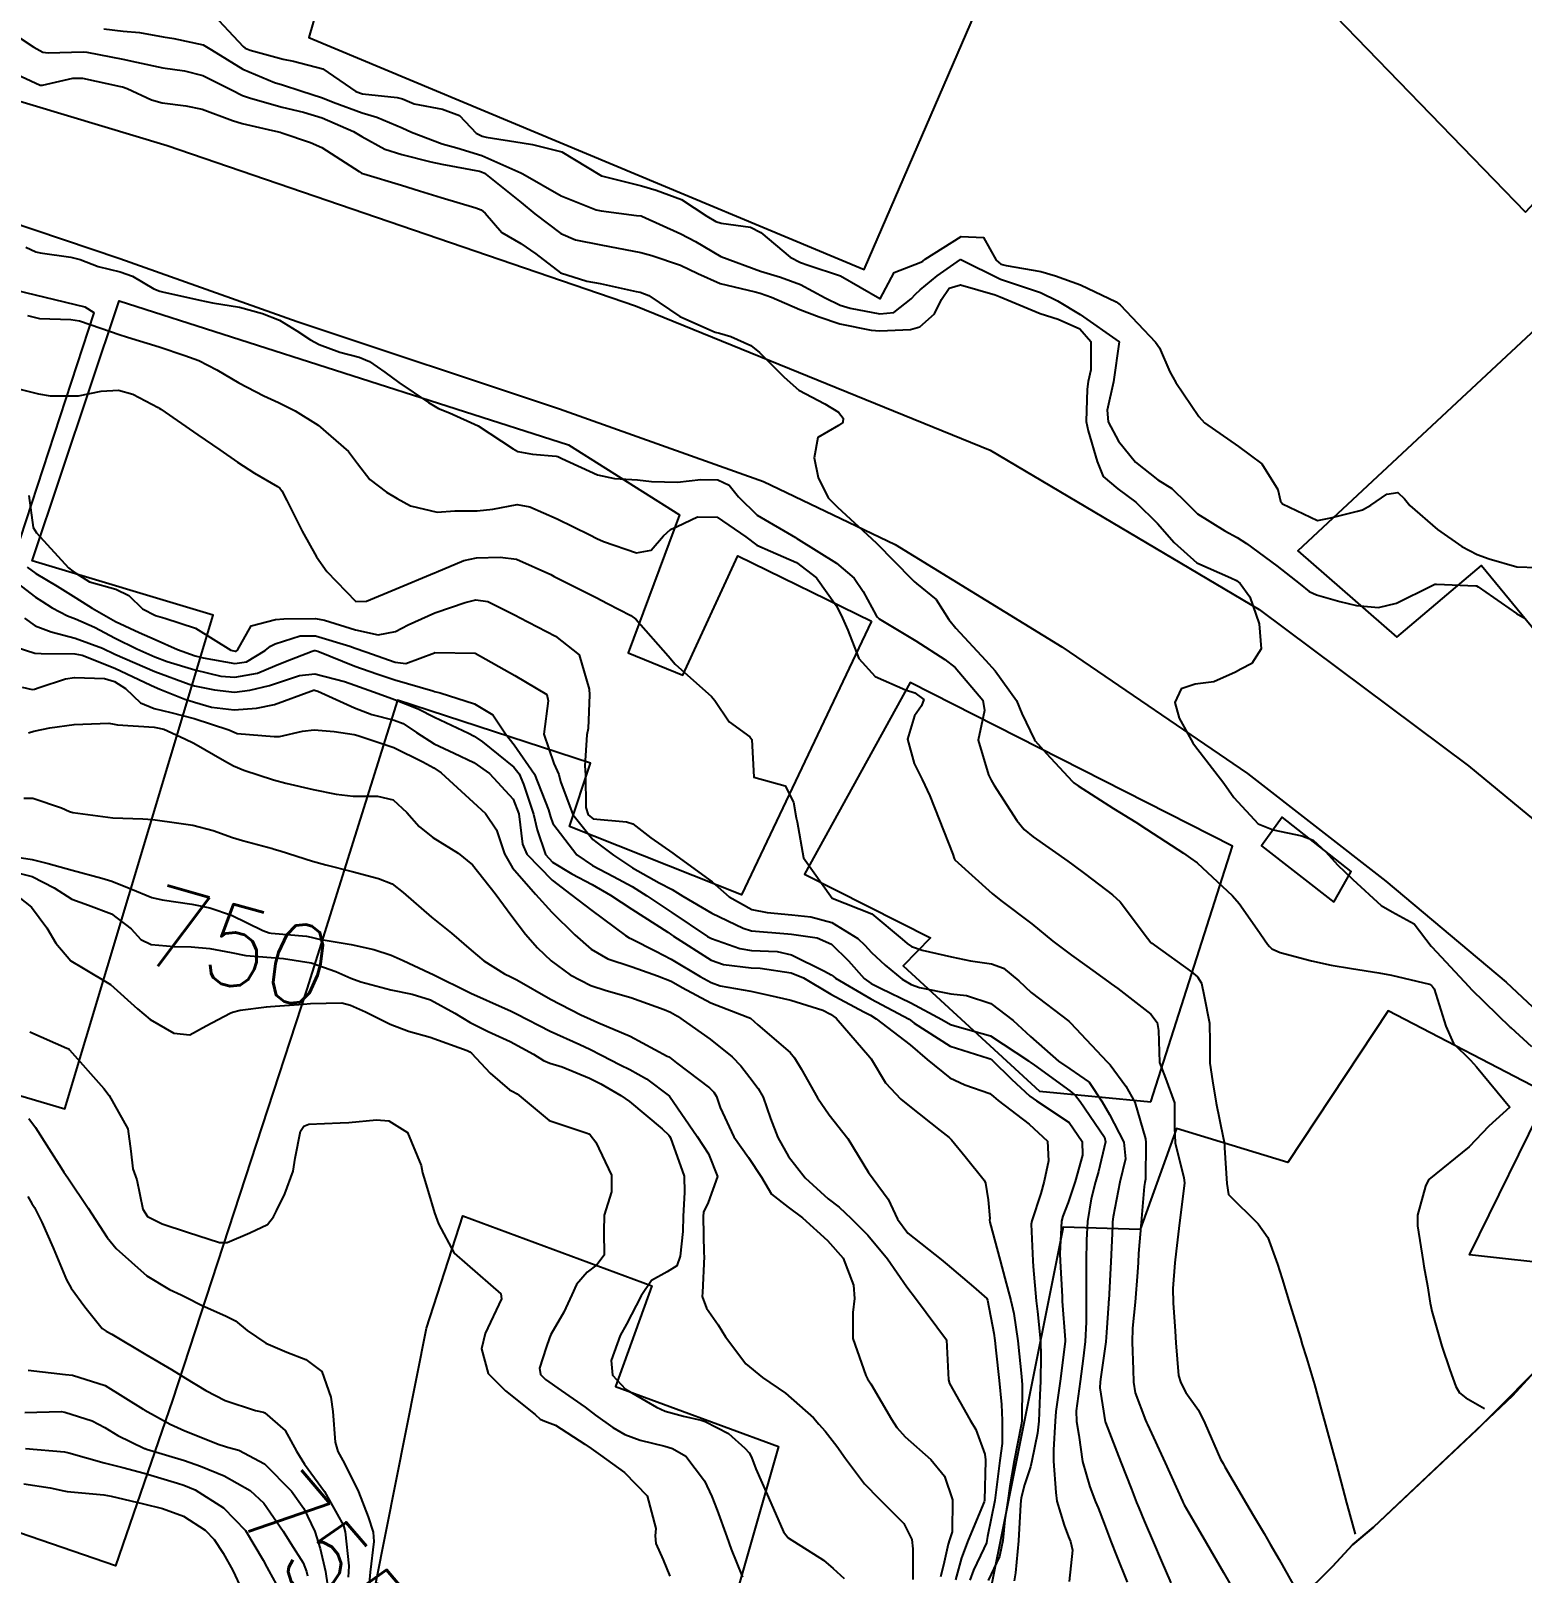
# Model space of a CAD drawing. Header units: metres. Extents: x 318500 to 325275, y 7408834 to 7428799.
# Drawn here: x 323820.2 to 323894.7, y 7419899.6 to 7419976.7 of the extents above; entities that cross this region are included whole.
import ezdxf
from ezdxf.enums import TextEntityAlignment as Align

# ---------------------------------------------------------------- set-up
doc = ezdxf.new("R2010")
doc.units = ezdxf.units.M
doc.header["$MEASUREMENT"] = 0
for name, color, linetype in [('Area', 45, 'Continuous'), ('Cotas', 45, 'Continuous'), ('Curvas de Nivel 1m', 11, 'Continuous'), ('Curvas de Nivel 5m', 15, 'Continuous'), ('Edificações', 30, 'Continuous'), ('Vias Primárias', 230, 'Continuous')]:
    doc.layers.add(name, color=color, linetype=linetype)
doc.styles.add('Style-STANDARD', font='STANDARD.shx')

msp = doc.modelspace()

# ---------------------------------------------------------------- linework, layer by layer
at = {"layer": 'Area'}
msp.add_lwpolyline([(323895.648, 7419910.038), (323894.21, 7419908.469), (323887.255, 7419901.895), (323886.215, 7419901.01), (323885.211, 7419899.934), (323881.866, 7419896.62)], dxfattribs=at)
at = {"layer": 'Curvas de Nivel 1m', "flags": 128}
for points, elevation in [([(323829.039, 7419977.767), (323830.762, 7419975.932), (323830.855, 7419975.843), (323831.116, 7419975.745), (323832.753, 7419975.286), (323833.278, 7419975.189), (323834.747, 7419974.803), (323836.39, 7419973.675), (323836.728, 7419973.552), (323838.462, 7419973.38), (323838.727, 7419973.303), (323839.306, 7419973.052), (323840.722, 7419972.795), (323841.582, 7419972.47), (323842.401, 7419971.595), (323842.708, 7419971.447), (323842.901, 7419971.393), (323844.703, 7419971.114), (323845.225, 7419971.032), (323846.697, 7419970.657), (323848.585, 7419969.511), (323848.679, 7419969.463), (323848.739, 7419969.449), (323850.672, 7419968.955), (323851.397, 7419968.745), (323852.662, 7419968.281), (323853.942, 7419967.441), (323854.388, 7419967.175), (323854.647, 7419967.1), (323856.123, 7419966.886), (323856.642, 7419966.621), (323858.105, 7419965.385), (323858.626, 7419965.13), (323858.997, 7419965.001), (323860.617, 7419964.468), (323862.576, 7419963.32), (323862.6, 7419963.312), (323863.303, 7419964.63), (323864.628, 7419965.147), (323864.73, 7419965.197), (323864.85, 7419965.297), (323866.642, 7419966.425), (323867.767, 7419966.379), (323868.393, 7419965.244), (323868.627, 7419965.046), (323868.89, 7419964.974), (323870.622, 7419964.677), (323871.371, 7419964.457), (323872.612, 7419964.014), (323874.403, 7419963.163), (323874.598, 7419963.007), (323876.367, 7419961.142), (323876.567, 7419960.864), (323877.084, 7419959.661), (323877.382, 7419959.128), (323878.525, 7419957.422), (323878.811, 7419957.106), (323880.503, 7419955.933), (323881.669, 7419955.068), (323882.477, 7419953.781), (323882.614, 7419953.201), (323882.707, 7419953.056), (323884.458, 7419952.228), (323885.125, 7419952.355), (323886.465, 7419952.688), (323886.702, 7419952.762), (323887.12, 7419952.993), (323887.918, 7419953.543), (323888.477, 7419953.631), (323888.81, 7419953.311), (323889.07, 7419952.971), (323890.452, 7419951.78), (323891.667, 7419950.932), (323892.434, 7419950.53), (323893.032, 7419950.313), (323894.425, 7419949.918), (323895.429, 7419949.881)], 734), ([(323819.369, 7419976.504), (323820.305, 7419975.887), (323820.756, 7419975.644), (323821.018, 7419975.614), (323822.757, 7419975.667), (323822.955, 7419975.65), (323824.752, 7419975.297), (323825.428, 7419975.141), (323826.746, 7419974.854), (323827.825, 7419974.703), (323828.741, 7419974.47), (323830.177, 7419973.756), (323830.726, 7419973.478), (323831.132, 7419973.336), (323832.718, 7419972.89), (323833.78, 7419972.638), (323834.71, 7419972.357), (323836.283, 7419971.674), (323836.698, 7419971.434), (323837.846, 7419970.801), (323838.693, 7419970.534), (323840.148, 7419970.166), (323840.686, 7419970.035), (323842.582, 7419969.691), (323842.681, 7419969.665), (323842.816, 7419969.588), (323844.658, 7419968.122), (323845.347, 7419967.553), (323846.64, 7419966.58), (323847.372, 7419966.264), (323848.635, 7419966.013), (323849.064, 7419965.933), (323850.631, 7419965.622), (323851.195, 7419965.474), (323852.623, 7419964.99), (323853.491, 7419964.572), (323854.61, 7419964.079), (323856.353, 7419963.655), (323856.603, 7419963.593), (323857.163, 7419963.394), (323858.591, 7419962.783), (323859.547, 7419962.404), (323860.581, 7419962.053), (323862.153, 7419961.749), (323862.576, 7419961.715), (323864.113, 7419961.769), (323864.579, 7419961.91), (323865.321, 7419962.557), (323865.66, 7419963.284), (323866.048, 7419963.839), (323866.611, 7419964.015), (323868.339, 7419963.509), (323868.602, 7419963.402), (323868.989, 7419963.236), (323870.59, 7419962.582), (323871.493, 7419962.3), (323872.579, 7419961.802), (323873.126, 7419961.182), (323873.13, 7419959.756), (323873.003, 7419959.183), (323872.938, 7419958.79), (323872.889, 7419957.184), (323872.989, 7419956.707), (323873.453, 7419955.176), (323873.74, 7419954.428), (323874.477, 7419953.814), (323875.376, 7419953.151), (323876.454, 7419952.075), (323877.287, 7419951.127), (323878.425, 7419950.113), (323880.133, 7419949.365), (323880.412, 7419949.232), (323880.591, 7419949.078), (323881.071, 7419948.406), (323881.536, 7419947.069), (323881.635, 7419945.803), (323881.178, 7419945.072), (323880.634, 7419944.799), (323880.353, 7419944.645), (323879.275, 7419944.167), (323878.344, 7419944.044), (323877.643, 7419943.818), (323877.32, 7419943.125), (323877.551, 7419942.35), (323878.232, 7419941.111), (323878.308, 7419941), (323879.771, 7419939.088), (323880.27, 7419938.381), (323881.498, 7419937.068), (323882.247, 7419936.759), (323883.673, 7419936.467), (323884.242, 7419936.24), (323884.875, 7419935.659), (323885.454, 7419935.012), (323886.219, 7419934.275), (323887.641, 7419932.986), (323888.197, 7419932.662), (323889.289, 7419932.061), (323890.144, 7419930.951), (323890.179, 7419930.904), (323892.016, 7419928.922), (323892.148, 7419928.781), (323894.093, 7419926.9), (323894.12, 7419926.876), (323895.159, 7419925.932)], 736), ([(323818.744, 7419974.851), (323820.616, 7419973.998), (323820.732, 7419973.985), (323822.256, 7419974.338), (323822.737, 7419974.34), (323824.629, 7419973.934), (323824.731, 7419973.91), (323824.972, 7419973.826), (323826.173, 7419973.26), (323826.72, 7419973.116), (323827.895, 7419972.96), (323828.715, 7419972.794), (323830.233, 7419972.229), (323830.705, 7419972.071), (323832.226, 7419971.727), (323832.617, 7419971.639), (323832.699, 7419971.61), (323834.122, 7419971.127), (323834.692, 7419970.878), (323836.559, 7419969.671), (323836.679, 7419969.596), (323836.795, 7419969.552), (323838.67, 7419968.999), (323839.577, 7419968.716), (323840.661, 7419968.37), (323842.386, 7419967.862), (323842.653, 7419967.758), (323842.851, 7419967.587), (323843.694, 7419966.628), (323844.635, 7419966.077), (323845.391, 7419965.552), (323846.616, 7419964.617), (323847.936, 7419964.194), (323848.608, 7419964.075), (323850.403, 7419963.683), (323850.602, 7419963.64), (323851.04, 7419963.476), (323852.584, 7419962.419), (323854.359, 7419961.648), (323854.572, 7419961.588), (323855.138, 7419961.421), (323856.14, 7419960.981), (323856.562, 7419960.63), (323857.798, 7419959.388), (323858.54, 7419958.736), (323859.834, 7419958.057), (323860.524, 7419957.645), (323860.751, 7419957.347), (323860.736, 7419957.127), (323860.515, 7419956.984), (323859.49, 7419956.38), (323859.305, 7419955.368), (323859.5, 7419954.38), (323860.005, 7419953.355), (323860.463, 7419952.888), (323862.174, 7419951.324), (323862.436, 7419951.071), (323864.179, 7419949.302), (323864.292, 7419949.184), (323864.408, 7419949.085), (323865.403, 7419948.283), (323866.038, 7419947.274), (323866.384, 7419946.843), (323867.863, 7419945.247), (323868.352, 7419944.704), (323869.406, 7419943.224), (323869.686, 7419942.582), (323870.311, 7419941.263), (323870.354, 7419941.21), (323870.92, 7419940.585), (323872.189, 7419939.191), (323872.279, 7419939.114), (323872.502, 7419938.961), (323874.26, 7419937.823), (323875.371, 7419937.143), (323875.915, 7419936.803), (323876.245, 7419936.585), (323877.762, 7419935.587), (323878.232, 7419935.265), (323878.325, 7419935.202), (323878.45, 7419935.107), (323880.206, 7419933.464), (323880.545, 7419933.075), (323881.447, 7419931.796), (323881.963, 7419931.053), (323882.053, 7419930.936), (323882.168, 7419930.819), (323882.586, 7419930.625), (323884.162, 7419930.207), (323885.141, 7419929.991), (323886.162, 7419929.824), (323887.522, 7419929.617), (323888.158, 7419929.489), (323890.052, 7419929.051), (323890.151, 7419928.985), (323890.185, 7419928.949), (323890.292, 7419928.804), (323890.877, 7419926.939), (323891.261, 7419926.083), (323892.103, 7419925.244), (323892.401, 7419924.917), (323894.07, 7419922.89), (323893.022, 7419921.939), (323892.04, 7419920.92), (323890.023, 7419919.272), (323889.902, 7419919.07), (323889.861, 7419918.952), (323889.454, 7419917.5), (323889.456, 7419916.955), (323889.742, 7419915.174), (323889.778, 7419914.952), (323889.95, 7419913.958), (323890.095, 7419913.101), (323890.125, 7419912.947), (323890.18, 7419912.702), (323890.675, 7419910.939), (323891.065, 7419909.759), (323891.377, 7419908.928), (323891.56, 7419908.608), (323891.874, 7419908.362), (323892.8, 7419907.83)], 737), ([(323819.894, 7419965.891), (323820.393, 7419965.658), (323820.617, 7419965.602), (323822.155, 7419965.397), (323822.614, 7419965.277), (323823.521, 7419964.93), (323824.608, 7419964.66), (323825.232, 7419964.446), (323826.29, 7419963.805), (323826.598, 7419963.69), (323826.733, 7419963.662), (323828.592, 7419963.242), (323829.236, 7419963.118), (323830.587, 7419962.886), (323831.732, 7419962.583), (323832.578, 7419962.237), (323833.439, 7419961.707), (323834.127, 7419961.258), (323834.563, 7419961.033), (323835.591, 7419960.648), (323836.557, 7419960.388), (323837.076, 7419960.183), (323837.838, 7419959.651), (323838.542, 7419959.126), (323840.026, 7419958.119), (323840.523, 7419957.83), (323841.068, 7419957.605), (323842.51, 7419956.953), (323844.255, 7419955.803), (323844.492, 7419955.671), (323845.219, 7419955.549), (323846.409, 7419955.451), (323846.489, 7419955.43), (323846.693, 7419955.323), (323848.48, 7419954.503), (323849.316, 7419954.335), (323850.478, 7419954.263), (323851.176, 7419954.169), (323852.477, 7419954.148), (323853.632, 7419954.285), (323854.478, 7419954.266), (323855.057, 7419954.002), (323855.52, 7419953.414), (323856.456, 7419952.492), (323858.367, 7419951.371), (323858.439, 7419951.331), (323858.523, 7419951.285), (323860.421, 7419950.094), (323861.295, 7419949.337), (323861.755, 7419948.682), (323862.392, 7419947.483), (323862.46, 7419947.388), (323862.548, 7419947.318), (323864.374, 7419946.213), (323865.838, 7419945.275), (323866.354, 7419944.874), (323867.73, 7419943.249), (323867.814, 7419942.736), (323867.504, 7419941.252), (323868.016, 7419939.512), (323868.155, 7419939.242), (323868.277, 7419939.019), (323869.436, 7419937.222), (323869.799, 7419936.77), (323870.242, 7419936.404), (323871.983, 7419935.192), (323872.227, 7419935.011), (323872.876, 7419934.524), (323874.205, 7419933.519), (323874.591, 7419933.154), (323875.965, 7419931.342), (323876.125, 7419931.131), (323876.148, 7419931.109), (323876.17, 7419931.095), (323876.307, 7419930.99), (323878.156, 7419929.66), (323878.46, 7419929.412), (323878.654, 7419929.102), (323878.797, 7419928.443), (323879.057, 7419927.096), (323879.077, 7419926.124), (323879.074, 7419925.095), (323879.207, 7419924.218), (323879.395, 7419923.09), (323879.747, 7419921.382), (323879.802, 7419921.084), (323879.817, 7419920.863), (323879.921, 7419919.081), (323880.012, 7419918.532), (323881.498, 7419917.057), (323881.98, 7419916.386), (323882.462, 7419915.045), (323882.69, 7419914.306), (323883.082, 7419913.039), (323883.601, 7419911.347), (323883.696, 7419911.032), (323883.9, 7419910.367), (323884.3, 7419909.024), (323884.646, 7419907.797), (323884.861, 7419907.015), (323885.239, 7419905.609), (323885.402, 7419905.006), (323885.807, 7419903.496), (323885.912, 7419903.109), (323885.942, 7419902.998), (323886.34, 7419901.55)], 738), ([(323819.987, 7419962.481), (323820.577, 7419962.322), (323822.154, 7419962.279), (323822.575, 7419962.204), (323823.654, 7419961.839), (323824.565, 7419961.525), (323824.987, 7419961.4), (323826.557, 7419960.914), (323827.85, 7419960.481), (323828.547, 7419960.225), (323829.446, 7419959.761), (323830.54, 7419959.113), (323831.795, 7419958.468), (323832.526, 7419958.123), (323833.362, 7419957.707), (323834.51, 7419956.994), (323836.024, 7419955.675), (323836.484, 7419955.085), (323837.097, 7419954.282), (323837.925, 7419953.648), (323838.465, 7419953.324), (323839.122, 7419952.968), (323840.455, 7419952.637), (323841.34, 7419952.718), (323842.457, 7419952.714), (323843.237, 7419952.799), (323844.462, 7419953.027), (323845.094, 7419952.917), (323846.452, 7419952.311), (323848.084, 7419951.514), (323848.437, 7419951.332), (323848.767, 7419951.173), (323850.427, 7419950.618), (323851.149, 7419950.75), (323851.77, 7419951.46), (323852.128, 7419951.772), (323852.447, 7419951.931), (323853.477, 7419952.417), (323854.455, 7419952.4), (323855.879, 7419951.408), (323856.434, 7419950.988), (323857.122, 7419950.697), (323858.421, 7419950.12), (323859.422, 7419949.36), (323860.396, 7419947.973), (323860.609, 7419947.563), (323860.721, 7419947.345), (323860.983, 7419946.739), (323861.539, 7419945.332), (323862.347, 7419944.426), (323863.874, 7419943.76), (323864.335, 7419943.611), (323864.789, 7419943.285), (323864.659, 7419942.955), (323864.322, 7419942.466), (323863.964, 7419941.295), (323864.292, 7419940.085), (323864.697, 7419939.286), (323865.085, 7419938.465), (323865.551, 7419937.277), (323866.233, 7419935.546), (323866.297, 7419935.335), (323866.338, 7419935.268), (323868.205, 7419933.582), (323868.638, 7419933.233), (323870.183, 7419932.058), (323871.235, 7419931.199), (323872.163, 7419930.488), (323872.922, 7419929.943), (323874.007, 7419929.162), (323874.148, 7419929.059), (323874.476, 7419928.824), (323876.126, 7419927.553), (323876.44, 7419927.127), (323876.504, 7419926.736), (323876.564, 7419925.125), (323876.861, 7419924.343), (323877.313, 7419923.118), (323877.304, 7419921.865), (323877.35, 7419921.117), (323877.78, 7419919.355), (323877.808, 7419919.112), (323877.605, 7419917.503), (323877.556, 7419917.114), (323877.389, 7419915.695), (323877.332, 7419915.116), (323877.233, 7419913.832), (323877.239, 7419913.117), (323877.347, 7419911.688), (323877.37, 7419911.115), (323877.517, 7419909.483), (323877.621, 7419909.113), (323877.875, 7419908.636), (323878.511, 7419907.745), (323878.82, 7419907.096), (323879.614, 7419905.302), (323879.735, 7419905.081), (323879.828, 7419904.918), (323880.911, 7419903.063), (323881.24, 7419902.504), (323881.785, 7419901.573), (323882.094, 7419901.047), (323882.534, 7419900.277), (323883.246, 7419899.035)], 739), ([(323820.043, 7419953.474), (323820.271, 7419951.883), (323820.436, 7419951.611), (323822.04, 7419949.856), (323822.254, 7419949.699), (323822.407, 7419949.596), (323823.081, 7419949.166), (323824.4, 7419948.796), (323825.055, 7419948.478), (323825.723, 7419947.81), (323826.385, 7419947.476), (323826.839, 7419947.338), (323828.376, 7419946.837), (323830.141, 7419945.752), (323830.359, 7419945.687), (323830.417, 7419945.691), (323830.478, 7419945.748), (323831.164, 7419946.953), (323832.383, 7419947.284), (323832.791, 7419947.307), (323834.384, 7419947.322), (323834.825, 7419947.244), (323836.376, 7419946.759), (323837.517, 7419946.509), (323838.375, 7419946.672), (323839.001, 7419947.01), (323840.344, 7419947.611), (323840.39, 7419947.628), (323841.865, 7419948.125), (323842.397, 7419948.254), (323842.996, 7419948.181), (323844.23, 7419947.562), (323844.389, 7419947.472), (323844.565, 7419947.38), (323846.374, 7419946.442), (323847.56, 7419945.518), (323848.048, 7419943.799), (323848.065, 7419943.513), (323847.999, 7419941.827), (323847.942, 7419941.514), (323847.847, 7419939.954), (323847.874, 7419939.514), (323847.892, 7419937.877), (323847.998, 7419937.513), (323848.248, 7419937.311), (323849.919, 7419937.157), (323850.246, 7419937.061), (323851.134, 7419936.362), (323852.231, 7419935.587), (323852.444, 7419935.448), (323854.211, 7419934.163), (323855.052, 7419933.417), (323856.191, 7419932.785), (323856.954, 7419932.623), (323858.187, 7419932.513), (323859.136, 7419932.411), (323860.182, 7419932.121), (323861.477, 7419931.33), (323861.829, 7419930.987), (323862.163, 7419930.624), (323862.851, 7419930.003), (323863.707, 7419929.297), (323864.146, 7419929.036), (323864.558, 7419928.871), (323866.139, 7419928.567), (323866.918, 7419928.479), (323868.133, 7419928.081), (323869.243, 7419927.223), (323870.108, 7419926.422), (323871.519, 7419925.196), (323872.086, 7419924.815), (323873.042, 7419924.138), (323873.692, 7419923.166), (323874.061, 7419922.527), (323874.778, 7419921.149), (323874.859, 7419920.316), (323874.578, 7419919.151), (323874.247, 7419917.41), (323874.219, 7419917.157), (323874.204, 7419916.939), (323874.121, 7419915.158), (323874.025, 7419913.243), (323874.02, 7419913.159), (323874.013, 7419913.085), (323873.917, 7419911.622), (323873.871, 7419911.161), (323873.627, 7419909.421), (323873.588, 7419909.164), (323873.576, 7419908.863), (323873.848, 7419907.16), (323873.859, 7419907.123), (323874.629, 7419905.148), (323875.156, 7419903.794), (323875.412, 7419903.136), (323875.521, 7419902.858), (323875.791, 7419902.207), (323876.264, 7419901.125), (323876.651, 7419900.236), (323877.13, 7419899.116)], 741), ([(323819.969, 7419949.887), (323820.405, 7419949.573), (323821.471, 7419948.939), (323822.395, 7419948.367), (323823.213, 7419947.842), (323824.38, 7419947.183), (323825.559, 7419946.625), (323826.367, 7419946.28), (323827.488, 7419945.783), (323828.355, 7419945.464), (323828.762, 7419945.358), (323830.35, 7419945.084), (323830.931, 7419945.162), (323831.862, 7419945.727), (323832.135, 7419945.952), (323832.365, 7419946.068), (323833.607, 7419946.466), (323834.371, 7419946.456), (323836.092, 7419945.945), (323836.363, 7419945.85), (323836.897, 7419945.662), (323838.353, 7419945.152), (323838.899, 7419945.085), (323840.328, 7419945.61), (323840.347, 7419945.624), (323842.36, 7419945.59), (323844.344, 7419944.486), (323845.935, 7419943.536), (323846.003, 7419943.211), (323845.796, 7419941.538), (323846.288, 7419940.082), (323846.541, 7419939.527), (323846.628, 7419939.174), (323847.234, 7419937.52), (323848.238, 7419936.272), (323848.678, 7419935.947), (323849.276, 7419935.494), (323850.221, 7419934.855), (323851.556, 7419934.113), (323852.205, 7419933.77), (323852.736, 7419933.445), (323854.187, 7419932.593), (323855.744, 7419931.839), (323856.175, 7419931.717), (323857.985, 7419931.56), (323858.173, 7419931.541), (323859.443, 7419931.357), (323860.167, 7419931.053), (323861.025, 7419930.204), (323861.805, 7419929.325), (323862.146, 7419929.078), (323862.613, 7419928.843), (323864.132, 7419928.116), (323865.686, 7419927.274), (323866.116, 7419927.034), (323866.444, 7419926.937), (323868.108, 7419926.465), (323870.015, 7419925.211), (323870.054, 7419925.175), (323870.089, 7419925.147), (323870.305, 7419924.991), (323872.075, 7419923.713), (323872.36, 7419923.472), (323872.591, 7419923.182), (323873.804, 7419921.403), (323873.867, 7419921.163), (323873.508, 7419919.678), (323873.357, 7419919.17), (323873.138, 7419918.309), (323872.964, 7419917.175), (323872.905, 7419916.247), (323872.889, 7419915.176), (323872.893, 7419914.124), (323872.899, 7419913.176), (323872.9, 7419912.151), (323872.853, 7419911.176), (323872.752, 7419910.323), (323872.588, 7419909.179), (323872.395, 7419907.712), (323872.419, 7419907.182), (323872.537, 7419906.492), (323872.707, 7419905.177), (323873.076, 7419903.906), (323873.367, 7419903.166), (323873.49, 7419902.858), (323873.789, 7419902.087), (323874.046, 7419901.419), (323874.152, 7419901.154), (323874.401, 7419900.52), (323874.945, 7419899.142)], 742), ([(323818.495, 7419949.823), (323820.388, 7419948.392), (323820.697, 7419948.188), (323821.219, 7419947.867), (323821.986, 7419947.458), (323822.382, 7419947.304), (323823.325, 7419946.891), (323824.368, 7419946.346), (323825.44, 7419945.814), (323826.354, 7419945.41), (323826.965, 7419945.177), (323828.345, 7419944.754), (323829.651, 7419944.447), (323830.34, 7419944.394), (323831.477, 7419944.599), (323832.349, 7419944.959), (323832.88, 7419945.184), (323834.204, 7419945.692), (323834.318, 7419945.733), (323834.361, 7419945.733), (323834.492, 7419945.689), (323836.349, 7419944.951), (323837.443, 7419944.554), (323838.339, 7419944.261), (323840.234, 7419943.709), (323840.331, 7419943.682), (323840.614, 7419943.607), (323842.325, 7419943.06), (323843.247, 7419942.504), (323843.881, 7419941.566), (323844.302, 7419941.007), (323845.327, 7419939.544), (323846.03, 7419937.756), (323846.094, 7419937.532), (323846.125, 7419937.408), (323846.245, 7419937.075), (323847.442, 7419935.518), (323848.222, 7419934.983), (323849.278, 7419934.43), (323850.207, 7419933.924), (323850.944, 7419933.469), (323852.188, 7419932.627), (323853.969, 7419931.432), (323854.169, 7419931.322), (323855.58, 7419930.825), (323856.163, 7419930.736), (323857.455, 7419930.672), (323858.161, 7419930.505), (323859.814, 7419929.693), (323860.152, 7419929.519), (323860.244, 7419929.442), (323860.359, 7419929.347), (323862.135, 7419928.313), (323864.055, 7419927.291), (323864.119, 7419927.251), (323864.304, 7419927.101), (323866.1, 7419925.948), (323867.992, 7419925.341), (323868.091, 7419925.311), (323868.193, 7419925.238), (323869.16, 7419924.303), (323870.072, 7419923.447), (323870.421, 7419923.206), (323872.054, 7419922.127), (323872.694, 7419921.18), (323872.712, 7419920.497), (323872.341, 7419919.185), (323871.999, 7419918.124), (323871.731, 7419917.454), (323871.666, 7419917.193), (323871.586, 7419915.573), (323871.59, 7419915.194), (323871.69, 7419913.436), (323871.703, 7419913.192), (323871.843, 7419911.259), (323871.841, 7419911.191), (323871.634, 7419909.442), (323871.602, 7419909.193), (323871.386, 7419907.674), (323871.347, 7419907.195), (323871.266, 7419905.768), (323871.256, 7419905.196), (323871.378, 7419903.623), (323871.431, 7419903.194), (323871.788, 7419901.994), (323872.017, 7419901.421), (323872.108, 7419901.185), (323872.211, 7419900.746), (323872.041, 7419899.186)], 743), ([(323819.826, 7419947.34), (323820.371, 7419946.968), (323821.17, 7419946.666), (323822.367, 7419946.35), (323823.729, 7419945.836), (323824.356, 7419945.55), (323824.848, 7419945.328), (323826.343, 7419944.685), (323828.065, 7419944.043), (323828.333, 7419943.967), (323829.337, 7419943.76), (323830.329, 7419943.651), (323831.097, 7419943.738), (323832.082, 7419943.976), (323832.335, 7419944.053), (323833.573, 7419944.47), (323834.343, 7419944.559), (323835.831, 7419944.182), (323836.335, 7419943.995), (323837.269, 7419943.656), (323838.056, 7419943.373), (323838.326, 7419943.281), (323839.508, 7419942.809), (323840.318, 7419942.388), (323842.016, 7419941.593), (323842.308, 7419941.442), (323842.721, 7419941.167), (323844.285, 7419939.898), (323844.553, 7419939.556), (323844.778, 7419939.047), (323845.277, 7419937.545), (323845.462, 7419936.761), (323845.874, 7419935.535), (323846.224, 7419935.139), (323847.181, 7419934.555), (323848.208, 7419934.02), (323849.122, 7419933.496), (323850.19, 7419932.797), (323851.981, 7419931.645), (323852.171, 7419931.516), (323852.274, 7419931.449), (323854.158, 7419930.245), (323854.763, 7419930.028), (323856.155, 7419929.865), (323856.6, 7419929.839), (323858.152, 7419929.619), (323858.77, 7419929.364), (323860.138, 7419928.553), (323861.782, 7419927.668), (323862.123, 7419927.489), (323862.394, 7419927.316), (323864.101, 7419926.015), (323864.953, 7419925.281), (323866.081, 7419924.364), (323866.824, 7419924.005), (323868.073, 7419923.578), (323868.272, 7419923.437), (323868.495, 7419923.234), (323870.052, 7419922.038), (323870.963, 7419921.201), (323871.009, 7419920.217), (323870.789, 7419919.202), (323870.623, 7419918.585), (323870.174, 7419917.208), (323870.151, 7419917.044), (323870.224, 7419915.207), (323870.241, 7419914.922), (323870.397, 7419913.205), (323870.457, 7419912.673), (323870.612, 7419911.203), (323870.632, 7419910.47), (323870.619, 7419909.203), (323870.583, 7419908.493), (323870.522, 7419907.203), (323870.456, 7419906.599), (323870.181, 7419905.206), (323870.114, 7419904.919), (323869.812, 7419904.013), (323869.655, 7419903.36), (323869.631, 7419903.213), (323869.608, 7419903.023), (323869.513, 7419901.214), (323869.362, 7419899.61), (323869.297, 7419899.217)], 744), ([(323819.723, 7419943.889), (323820.221, 7419943.774), (323820.329, 7419943.789), (323820.558, 7419943.877), (323821.884, 7419944.31), (323822.338, 7419944.371), (323823.838, 7419944.335), (323824.335, 7419944.184), (323824.882, 7419943.822), (323825.623, 7419943.111), (323826.32, 7419942.827), (323827.155, 7419942.624), (323828.316, 7419942.322), (323830.044, 7419941.753), (323830.308, 7419941.637), (323830.469, 7419941.586), (323832.306, 7419941.428), (323832.586, 7419941.435), (323833.724, 7419941.699), (323834.311, 7419941.761), (323835.315, 7419941.68), (323836.308, 7419941.524), (323836.489, 7419941.485), (323838.298, 7419940.873), (323839.738, 7419940.168), (323840.284, 7419939.857), (323840.662, 7419939.606), (323842.258, 7419938.149), (323842.871, 7419937.581), (323843.424, 7419936.755), (323843.82, 7419935.566), (323844.22, 7419934.868), (323845.38, 7419933.542), (323846.187, 7419932.651), (323847.335, 7419931.518), (323848.163, 7419930.8), (323848.98, 7419930.32), (323850.154, 7419929.924), (323850.49, 7419929.812), (323851.47, 7419929.46), (323852.146, 7419929.189), (323852.709, 7419928.876), (323854.13, 7419928.116), (323855.979, 7419927.402), (323856.119, 7419927.337), (323856.491, 7419927.018), (323858.094, 7419925.634), (323858.321, 7419925.368), (323858.644, 7419924.805), (323859.463, 7419923.356), (323860.058, 7419922.518), (323860.986, 7419921.336), (323862.015, 7419919.628), (323862.249, 7419919.316), (323862.996, 7419918.301), (323863.463, 7419917.298), (323863.98, 7419916.594), (323865.653, 7419915.273), (323865.956, 7419915.03), (323867.271, 7419913.919), (323867.931, 7419913.329), (323867.967, 7419913.239), (323868.278, 7419911.599), (323868.333, 7419911.234), (323868.387, 7419910.748), (323868.553, 7419909.23), (323868.658, 7419908.024), (323868.698, 7419907.227), (323868.694, 7419906.078), (323868.58, 7419905.229), (323868.489, 7419904.561), (323868.331, 7419903.232), (323867.967, 7419901.423), (323867.936, 7419901.238), (323867.91, 7419901.106), (323867.774, 7419900.828), (323867.265, 7419899.74), (323867.084, 7419899.25)], 746), ([(323820.038, 7419941.616), (323820.307, 7419941.695), (323821.096, 7419941.868), (323822.312, 7419942.035), (323824.044, 7419942.102), (323824.312, 7419942.038), (323824.489, 7419942.005), (323826.311, 7419941.887), (323826.39, 7419941.878), (323826.8, 7419941.793), (323827.84, 7419941.314), (323828.3, 7419941.09), (323829.832, 7419940.209), (323830.283, 7419939.963), (323830.788, 7419939.742), (323832.273, 7419939.257), (323832.89, 7419939.092), (323834.266, 7419938.779), (323835.403, 7419938.539), (323836.262, 7419938.442), (323837.469, 7419938.445), (323838.259, 7419938.263), (323838.936, 7419937.63), (323839.556, 7419936.933), (323840.238, 7419936.376), (323841.51, 7419935.597), (323842.221, 7419935.004), (323843.356, 7419933.573), (323844.183, 7419932.443), (323844.871, 7419931.549), (323845.481, 7419930.858), (323846.157, 7419930.217), (323847.104, 7419929.52), (323848.142, 7419928.981), (323848.905, 7419928.732), (323850.133, 7419928.38), (323851.797, 7419927.783), (323852.123, 7419927.643), (323852.473, 7419927.446), (323854.103, 7419926.299), (323855.199, 7419925.413), (323855.633, 7419924.954), (323856.08, 7419924.375), (323856.507, 7419923.826), (323856.758, 7419923.39), (323857.112, 7419922.326), (323857.481, 7419921.378), (323858.026, 7419920.428), (323858.851, 7419919.362), (323860, 7419918.317), (323860.547, 7419917.893), (323861.145, 7419917.333), (323861.978, 7419916.49), (323862.962, 7419915.305), (323863.939, 7419913.908), (323864.412, 7419913.285), (323865.91, 7419911.27), (323866.023, 7419909.268), (323866.07, 7419909.074), (323867.1, 7419907.251), (323867.382, 7419906.784), (323867.833, 7419905.539), (323867.862, 7419905.271), (323867.858, 7419905.24), (323867.857, 7419905.213), (323867.813, 7419903.24), (323867.799, 7419903.167), (323866.991, 7419901.252), (323866.659, 7419900.364), (323866.357, 7419899.261)], 747), ([(323819.806, 7419938.338), (323820.257, 7419938.343), (323821.689, 7419937.858), (323822.076, 7419937.68), (323822.248, 7419937.632), (323822.5, 7419937.595), (323824.245, 7419937.368), (323825.75, 7419937.312), (323826.245, 7419937.277), (323827.551, 7419937.088), (323828.242, 7419936.996), (323829.267, 7419936.733), (323830.236, 7419936.385), (323830.721, 7419936.229), (323832.231, 7419935.828), (323832.314, 7419935.802), (323832.604, 7419935.714), (323834.223, 7419935.196), (323834.887, 7419935.017), (323836.215, 7419934.683), (323837.531, 7419934.329), (323838.206, 7419934.054), (323838.756, 7419933.632), (323840.182, 7419932.396), (323841.17, 7419931.6), (323842.162, 7419930.741), (323842.786, 7419930.211), (323843.831, 7419929.565), (323844.148, 7419929.417), (323844.435, 7419929.266), (323846.131, 7419928.287), (323847.638, 7419927.515), (323848.117, 7419927.289), (323848.494, 7419927.125), (323850.105, 7419926.447), (323851.961, 7419925.452), (323852.042, 7419925.404), (323852.089, 7419925.376), (323852.425, 7419925.108), (323854.074, 7419923.857), (323854.289, 7419923.644), (323854.414, 7419923.425), (323854.608, 7419922.876), (323855.289, 7419921.411), (323856.025, 7419920.383), (323856.662, 7419919.39), (323857.165, 7419918.545), (323857.995, 7419917.891), (323858.726, 7419917.363), (323859.973, 7419916.233), (323860.749, 7419915.338), (323861.274, 7419913.996), (323861.316, 7419913.329), (323861.228, 7419912.635), (323861.236, 7419911.33), (323861.882, 7419909.485), (323861.973, 7419909.319), (323862.125, 7419909.068), (323863.164, 7419907.3), (323863.434, 7419906.884), (323863.841, 7419906.417), (323865.133, 7419905.277), (323865.818, 7419904.445), (323866.207, 7419903.264), (323866.191, 7419901.671), (323866.059, 7419901.266), (323865.993, 7419901.05), (323865.761, 7419899.995), (323865.616, 7419899.407)], 748), ([(323818.597, 7419935.532), (323820.221, 7419935.279), (323821.013, 7419935.073), (323822.213, 7419934.741), (323823.69, 7419934.353), (323824.205, 7419934.197), (323825.141, 7419933.816), (323826.194, 7419933.379), (323826.721, 7419933.263), (323828.189, 7419933.052), (323829.089, 7419932.858), (323830.181, 7419932.498), (323831.746, 7419931.726), (323832.061, 7419931.614), (323832.169, 7419931.595), (323833.922, 7419931.448), (323834.167, 7419931.399), (323834.555, 7419931.298), (323836.164, 7419931.025), (323837.293, 7419930.784), (323838.158, 7419930.487), (323838.755, 7419930.23), (323840.076, 7419929.611), (323840.15, 7419929.578), (323840.2, 7419929.559), (323842.135, 7419928.588), (323843.862, 7419927.826), (323844.122, 7419927.713), (323844.428, 7419927.555), (323846.108, 7419926.7), (323847.589, 7419926.024), (323848.094, 7419925.792), (323848.669, 7419925.501), (323849.605, 7419925.007), (323850.083, 7419924.772), (323850.922, 7419924.311), (323852.07, 7419923.45), (323853.445, 7419921.436), (323854.027, 7419920.569), (323854.463, 7419919.423), (323853.997, 7419918.121), (323853.776, 7419917.648), (323853.75, 7419917.432), (323853.792, 7419915.602), (323853.796, 7419915.432), (323853.728, 7419913.637), (323853.71, 7419913.432), (323853.924, 7419912.839), (323854.505, 7419912.01), (323854.87, 7419911.416), (323855.89, 7419910.067), (323856.72, 7419909.387), (323857.869, 7419908.604), (323859.273, 7419907.356), (323859.535, 7419907.041), (323859.843, 7419906.69), (323860.442, 7419905.947), (323860.865, 7419905.334), (323861.811, 7419904.066), (323862.552, 7419903.309), (323863.782, 7419902.083), (323864.183, 7419901.286), (323864.229, 7419900.821), (323864.234, 7419899.285)], 749), ([(323818.91, 7419933.899), (323820.185, 7419932.888), (323820.95, 7419931.868), (323821.394, 7419931.094), (323822.154, 7419930.209), (323822.773, 7419929.844), (323824.138, 7419929.027), (323825.485, 7419927.81), (323826.112, 7419927.285), (323827.292, 7419926.592), (323828.101, 7419926.51), (323828.907, 7419926.963), (323830.118, 7419927.591), (323830.224, 7419927.643), (323830.609, 7419927.743), (323831.929, 7419927.917), (323832.123, 7419927.934), (323833.774, 7419928.047), (323834.126, 7419928.074), (323835.689, 7419928.112), (323836.125, 7419927.996), (323836.88, 7419927.659), (323838.111, 7419927.042), (323839.03, 7419926.702), (323840.102, 7419926.398), (323841.952, 7419925.731), (323842.091, 7419925.656), (323842.18, 7419925.589), (323843.102, 7419924.596), (323844.072, 7419923.763), (323844.204, 7419923.69), (323844.459, 7419923.554), (323846.05, 7419922.224), (323847.962, 7419921.59), (323848.041, 7419921.557), (323848.097, 7419921.509), (323848.39, 7419921.149), (323849.164, 7419919.493), (323849.17, 7419918.661), (323848.813, 7419917.498), (323848.79, 7419916.685), (323848.806, 7419915.497), (323848.442, 7419915.014), (323847.947, 7419914.641), (323847.419, 7419914.034), (323847.194, 7419913.517), (323846.789, 7419912.654), (323846.138, 7419911.528), (323846.065, 7419911.371), (323845.9, 7419910.879), (323845.568, 7419909.852), (323845.616, 7419909.534), (323845.876, 7419909.275), (323846.657, 7419908.733), (323847.856, 7419907.89), (323848.375, 7419907.502), (323849.235, 7419906.881), (323849.84, 7419906.53), (323850.612, 7419906.243), (323851.835, 7419905.952), (323852.221, 7419905.833), (323852.883, 7419905.439), (323853.812, 7419904.208), (323854.192, 7419903.424), (323854.46, 7419902.75), (323854.93, 7419901.413), (323855.159, 7419900.804), (323855.717, 7419899.4)], 751), ([(323820.102, 7419926.665), (323821.945, 7419925.852), (323822.045, 7419925.807), (323822.089, 7419925.767), (323823.79, 7419923.833), (323824.065, 7419923.485), (323824.999, 7419921.816), (323825.14, 7419920.697), (323825.241, 7419919.812), (323825.454, 7419919.258), (323825.75, 7419917.804), (323825.984, 7419917.43), (323826.708, 7419917.06), (323827.973, 7419916.653), (323829.584, 7419916.136), (323829.966, 7419916.125), (323831.087, 7419916.62), (323831.98, 7419917.033), (323832.286, 7419917.415), (323832.43, 7419917.713), (323832.852, 7419918.561), (323833.261, 7419919.701), (323833.368, 7419920.352), (323833.629, 7419921.696), (323833.799, 7419921.939), (323834.045, 7419922.044), (323835.605, 7419922.116), (323836.047, 7419922.134), (323837.431, 7419922.267), (323838.048, 7419922.205), (323838.968, 7419921.626), (323839.653, 7419919.978), (323839.73, 7419919.614), (323839.795, 7419919.401), (323840.001, 7419918.685), (323840.326, 7419917.607), (323840.52, 7419917.067), (323841.303, 7419915.597), (323841.952, 7419915.031), (323843.646, 7419913.564), (323843.669, 7419913.306), (323842.856, 7419911.576), (323842.672, 7419910.805), (323843.002, 7419909.573), (323843.867, 7419908.718), (323845.354, 7419907.537), (323845.605, 7419907.291), (323845.847, 7419907.203), (323846.378, 7419906.992), (323847.835, 7419906.044), (323848.156, 7419905.828), (323848.622, 7419905.498), (323849.817, 7419904.624), (323850.951, 7419903.463), (323851.393, 7419901.838), (323851.362, 7419901.456), (323851.39, 7419901.08), (323851.758, 7419900.264), (323852.082, 7419899.447)], 752), ([(323820.047, 7419922.325), (323820.379, 7419921.875), (323821.052, 7419920.837), (323821.669, 7419919.855), (323821.801, 7419919.646), (323822.005, 7419919.356), (323823.017, 7419917.84), (323823.968, 7419916.383), (323824.417, 7419915.823), (323825.94, 7419914.459), (323827.077, 7419913.783), (323827.663, 7419913.51), (323827.926, 7419913.377), (323828.684, 7419913.001), (323829.917, 7419912.453), (323830.382, 7419912.211), (323830.957, 7419911.734), (323831.901, 7419911.101), (323832.95, 7419910.649), (323833.889, 7419910.278), (323834.691, 7419909.682), (323835.138, 7419908.4), (323835.246, 7419907.676), (323835.368, 7419906.141), (323835.498, 7419905.673), (323835.821, 7419905.075), (323836.526, 7419903.659), (323837.012, 7419902.421), (323837.266, 7419901.648), (323837.301, 7419901.182), (323837.107, 7419899.65), (323836.991, 7419898.391)], 753), ([(323819.995, 7419918.428), (323820.202, 7419918.086), (323820.326, 7419917.875), (323820.699, 7419917.15), (323821.26, 7419915.861), (323821.936, 7419914.256), (323822.169, 7419913.848), (323822.844, 7419912.918), (323823.712, 7419911.832), (323823.908, 7419911.698), (323824.192, 7419911.539), (323825.891, 7419910.533), (323827.175, 7419909.781), (323827.874, 7419909.354), (323828.901, 7419908.723), (323829.857, 7419908.229), (323831.375, 7419907.727), (323831.775, 7419907.647), (323831.849, 7419907.62), (323832.866, 7419906.73), (323833.42, 7419905.696), (323833.82, 7419905.047), (323834.824, 7419903.68), (323835.775, 7419901.976), (323835.865, 7419901.669), (323836.047, 7419899.96), (323836.03, 7419899.666), (323836.018, 7419899.394)], 754), ([(323819.848, 7419907.636), (323821.67, 7419907.674), (323821.848, 7419907.651), (323823.222, 7419907.207), (323823.841, 7419906.88), (323824.5, 7419906.477), (323825.83, 7419905.833), (323825.856, 7419905.826), (323825.924, 7419905.799), (323827.822, 7419905.226), (323828.628, 7419904.948), (323829.811, 7419904.459), (323831.106, 7419903.727), (323831.791, 7419903.093), (323832.754, 7419901.705), (323833.151, 7419901.087), (323833.754, 7419900.113), (323833.925, 7419899.688), (323833.976, 7419899.457)], 756), ([(323819.886, 7419905.822), (323821.827, 7419905.663), (323822.056, 7419905.617), (323823.819, 7419905.112), (323824.754, 7419904.872), (323825.812, 7419904.595), (323827.477, 7419904.103), (323827.803, 7419903.995), (323828.363, 7419903.762), (323829.787, 7419902.87), (323830.88, 7419901.729), (323831.755, 7419900.246), (323831.939, 7419899.904), (323832.044, 7419899.716), (323832.41, 7419899.04)], 757), ([(323819.803, 7419904.063), (323821.109, 7419903.86), (323821.798, 7419903.712), (323821.968, 7419903.677), (323823.795, 7419903.518), (323824.159, 7419903.452), (323825.789, 7419903.063), (323826.734, 7419902.837), (323827.78, 7419902.449), (323828.87, 7419901.753), (323829.305, 7419901.287), (323829.759, 7419900.602), (323830.241, 7419899.735), (323830.701, 7419898.765)], 758)]:
    msp.add_lwpolyline(points, dxfattribs=dict(at, elevation=elevation))
at = {"layer": 'Curvas de Nivel 5m', "flags": 128}
for points, elevation in [([(323823.796, 7419976.813), (323824.769, 7419976.699), (323825.581, 7419976.63), (323826.766, 7419976.413), (323827.291, 7419976.318), (323828.762, 7419976.004), (323829.184, 7419975.766), (323830.746, 7419974.785), (323832.334, 7419974.128), (323832.734, 7419974.003), (323833.64, 7419973.711), (323834.725, 7419973.357), (323835.264, 7419973.15), (323836.714, 7419972.614), (323837.44, 7419972.389), (323838.712, 7419971.855), (323839.171, 7419971.635), (323840.702, 7419971.066), (323841.442, 7419970.866), (323842.693, 7419970.477), (323844.635, 7419969.606), (323844.68, 7419969.59), (323844.738, 7419969.559), (323846.664, 7419968.459), (323848.4, 7419967.767), (323848.653, 7419967.714), (323850.429, 7419967.483), (323850.633, 7419967.463), (323850.65, 7419967.459), (323850.68, 7419967.449), (323852.641, 7419966.555), (323853.372, 7419966.184), (323854.63, 7419965.43), (323856.62, 7419964.7), (323857.611, 7419964.394), (323858.61, 7419964.029), (323859.851, 7419963.361), (323860.595, 7419962.989), (323861.093, 7419962.842), (323862.589, 7419962.558), (323863.283, 7419962.619), (323864.153, 7419963.304), (323864.366, 7419963.54), (323864.607, 7419963.754), (323865.443, 7419964.462), (323866.613, 7419965.27), (323866.63, 7419965.281), (323868.616, 7419964.301), (323870.012, 7419963.822), (323870.606, 7419963.634), (323871.471, 7419963.207), (323872.59, 7419962.534), (323874.553, 7419961.16), (323874.267, 7419959.164), (323873.951, 7419957.746), (323873.992, 7419957.168), (323874.506, 7419956.199), (323875.367, 7419955.151), (323876.481, 7419954.26), (323877.18, 7419953.832), (323877.911, 7419953.118), (323878.462, 7419952.558), (323879.827, 7419951.712), (323880.444, 7419951.376), (323880.903, 7419951.075), (323882.423, 7419949.957), (323883.589, 7419949.042), (323884.049, 7419948.678), (323884.405, 7419948.508), (323885.568, 7419948.179), (323886.4, 7419947.975), (323887.502, 7419947.885), (323888.401, 7419948.088), (323890.157, 7419948.954), (323890.324, 7419949.038), (323890.411, 7419949.046), (323892.366, 7419948.966), (323892.411, 7419948.954), (323892.483, 7419948.919), (323894.397, 7419947.585), (323894.834, 7419947.333)], 735), ([(323819.46, 7419958.827), (323820.527, 7419958.553), (323821.12, 7419958.465), (323822.526, 7419958.467), (323823.671, 7419958.696), (323824.529, 7419958.739), (323825.253, 7419958.545), (323826.521, 7419957.875), (323826.566, 7419957.845), (323826.641, 7419957.798), (323828.501, 7419956.518), (323829.588, 7419955.759), (323830.484, 7419955.139), (323831.336, 7419954.595), (323832.472, 7419953.933), (323832.598, 7419953.845), (323832.692, 7419953.717), (323832.942, 7419953.234), (323833.714, 7419951.701), (323834.421, 7419950.403), (323834.942, 7419949.685), (323836.395, 7419948.184), (323836.919, 7419948.186), (323838.402, 7419948.819), (323840.328, 7419949.611), (323840.389, 7419949.632), (323840.41, 7419949.643), (323841.791, 7419950.225), (323842.422, 7419950.357), (323843.603, 7419950.392), (323844.421, 7419950.298), (323846.135, 7419949.534), (323846.311, 7419949.434), (323846.409, 7419949.381), (323846.7, 7419949.234), (323848.399, 7419948.373), (323848.974, 7419948.079), (323850.13, 7419947.484), (323850.387, 7419947.29), (323851.998, 7419945.455), (323852.354, 7419945.047), (323854.172, 7419943.432), (323854.328, 7419943.232), (323855.058, 7419942.16), (323856.082, 7419941.403), (323856.18, 7419941.274), (323856.28, 7419939.4), (323857.858, 7419938.96), (323858.262, 7419938.141), (323858.409, 7419937.368), (323858.448, 7419937.168), (323858.773, 7419935.365), (323860.2, 7419933.35), (323862.189, 7419932.565), (323863.706, 7419931.297), (323863.946, 7419931.071), (323864.166, 7419930.925), (323864.701, 7419930.748), (323866.161, 7419930.415), (323867.122, 7419930.218), (323868.158, 7419930.054), (323868.771, 7419929.846), (323869.522, 7419929.219), (323870.141, 7419928.626), (323872.021, 7419927.191), (323872.119, 7419927.104), (323873.947, 7419925.162), (323874.018, 7419925.089), (323874.088, 7419925.008), (323874.875, 7419923.945), (323875.327, 7419923.141), (323875.868, 7419921.308), (323875.885, 7419921.132), (323875.855, 7419919.29), (323875.834, 7419919.133), (323875.798, 7419918.923), (323875.644, 7419917.135), (323875.519, 7419915.584), (323875.492, 7419915.137), (323875.465, 7419914.647), (323875.348, 7419913.139), (323875.212, 7419911.849), (323875.197, 7419911.141), (323875.249, 7419909.78), (323875.254, 7419909.139), (323875.341, 7419908.605), (323875.861, 7419907.24), (323875.908, 7419907.13), (323875.955, 7419907.033), (323876.841, 7419905.12), (323877.709, 7419903.203), (323877.751, 7419903.11), (323877.799, 7419903.015), (323878.499, 7419901.811), (323878.918, 7419901.093), (323879.758, 7419899.623), (323880.071, 7419899.075)], 740), ([(323819.41, 7419945.894), (323820.356, 7419945.598), (323820.659, 7419945.572), (323822.356, 7419945.564), (323822.715, 7419945.486), (323824.345, 7419944.842), (323826.146, 7419943.989), (323826.332, 7419943.912), (323826.602, 7419943.796), (323827.841, 7419943.293), (323828.324, 7419943.144), (323829.181, 7419942.902), (323830.32, 7419942.754), (323831.431, 7419942.844), (323832.323, 7419943.028), (323834.147, 7419943.693), (323834.28, 7419943.741), (323834.331, 7419943.745), (323834.502, 7419943.688), (323836.322, 7419942.853), (323837.194, 7419942.532), (323838.316, 7419942.244), (323838.752, 7419942.071), (323839.429, 7419941.623), (323840.302, 7419941.066), (323841.306, 7419940.589), (323842.288, 7419940.121), (323843.07, 7419939.578), (323844.261, 7419938.298), (323844.544, 7419937.556), (323844.73, 7419936.048), (323844.932, 7419935.549), (323846.211, 7419934.247), (323847.142, 7419933.521), (323848.188, 7419932.735), (323849.868, 7419931.485), (323850.056, 7419931.369), (323850.168, 7419931.31), (323851.389, 7419930.689), (323852.158, 7419930.3), (323853.595, 7419929.436), (323854.145, 7419929.122), (323854.6, 7419928.966), (323856.139, 7419928.688), (323857.028, 7419928.495), (323858.133, 7419928.243), (323859.739, 7419927.741), (323860.123, 7419927.546), (323860.395, 7419927.346), (323862.091, 7419925.403), (323862.15, 7419925.319), (323862.874, 7419924.104), (323863.626, 7419923.297), (323864.065, 7419922.946), (323865.596, 7419921.725), (323866.042, 7419921.379), (323866.16, 7419921.268), (323866.849, 7419920.437), (323867.798, 7419919.243), (323867.863, 7419919.096), (323868, 7419918.262), (323868.082, 7419917.33), (323868.067, 7419917.239), (323868.075, 7419917.152), (323868.6, 7419915.23), (323868.824, 7419914.349), (323869.135, 7419913.222), (323869.283, 7419912.579), (323869.481, 7419911.216), (323869.667, 7419909.43), (323869.687, 7419909.213), (323869.697, 7419909.033), (323869.672, 7419907.213), (323869.648, 7419907.004), (323869.304, 7419905.218), (323869.088, 7419903.943), (323868.983, 7419903.222), (323868.834, 7419902.268), (323868.726, 7419901.226), (323868.571, 7419900.425), (323868.003, 7419899.236)], 745), ([(323819.483, 7419934.619), (323820.208, 7419934.435), (323821.316, 7419933.863), (323822.192, 7419933.298), (323823.033, 7419932.995), (323824.181, 7419932.569), (323825.165, 7419931.815), (323825.64, 7419931.283), (323826.162, 7419931.024), (323827.306, 7419930.928), (323828.161, 7419930.905), (323829.093, 7419930.828), (323830.159, 7419930.621), (323830.902, 7419930.484), (323832.157, 7419930.373), (323832.782, 7419930.336), (323834.154, 7419930.11), (323835.389, 7419929.678), (323836.145, 7419929.341), (323836.649, 7419929.155), (323838.137, 7419928.764), (323839.207, 7419928.551), (323840.13, 7419928.255), (323841.336, 7419927.598), (323842.113, 7419927.125), (323843.012, 7419926.671), (323844.099, 7419926.171), (323845.265, 7419925.542), (323845.775, 7419925.222), (323846.086, 7419925.095), (323846.698, 7419924.909), (323848.078, 7419924.347), (323848.644, 7419924.07), (323849.641, 7419923.486), (323850.066, 7419923.181), (323851.696, 7419921.805), (323852.041, 7419921.497), (323852.078, 7419921.45), (323852.127, 7419921.36), (323852.806, 7419919.442), (323852.816, 7419918.628), (323852.759, 7419917.442), (323852.738, 7419916.683), (323852.609, 7419915.444), (323852.44, 7419914.958), (323851.948, 7419914.664), (323851.168, 7419914.235), (323850.659, 7419913.469), (323849.916, 7419912.04), (323849.598, 7419911.485), (323849.148, 7419910.234), (323849.229, 7419909.49), (323849.87, 7419908.795), (323851.418, 7419907.896), (323851.854, 7419907.704), (323852.764, 7419907.441), (323853.657, 7419907.241), (323853.848, 7419907.187), (323855.011, 7419906.582), (323855.834, 7419905.845), (323856.046, 7419905.61), (323856.169, 7419905.395), (323856.393, 7419904.82), (323857.016, 7419903.382), (323857.774, 7419901.664), (323858.002, 7419901.368), (323859.759, 7419900.239), (323860.247, 7419899.834), (323860.793, 7419899.334)], 750), ([(323820.01, 7419909.746), (323821.875, 7419909.538), (323822.229, 7419909.49), (323823.867, 7419908.979), (323825.758, 7419907.801), (323825.811, 7419907.762), (323825.849, 7419907.74), (323827.108, 7419907.047), (323827.839, 7419906.716), (323829.562, 7419906.023), (323829.832, 7419905.939), (323829.982, 7419905.899), (323830.541, 7419905.739), (323831.82, 7419905.063), (323833.185, 7419903.699), (323833.787, 7419902.832), (323834.344, 7419901.684), (323834.614, 7419900.829), (323834.883, 7419899.679), (323835.082, 7419898.317)], 755)]:
    msp.add_lwpolyline(points, dxfattribs=dict(at, elevation=elevation))
at = {"layer": 'Edificações'}
for points in [[(323868.235, 7419979.642), (323839.528, 7419991.134), (323837.523, 7419986.389), (323832.562, 7419988.498), (323830.135, 7419982.383), (323835.201, 7419980.38), (323834.04, 7419976.373), (323861.797, 7419964.776), (323868.235, 7419979.642)], [(323894.855, 7419967.638), (323901.82, 7419975.124), (323891.688, 7419984.929), (323888.944, 7419983.137), (323883.667, 7419986.511), (323881.134, 7419982.399), (323885.778, 7419979.341), (323885.356, 7419977.444), (323894.855, 7419967.638)], [(323822.867, 7419962.896), (323813.399, 7419965.175), (323807.248, 7419965.934), (323808.204, 7419970.277), (323784.888, 7419975.988), (323780.724, 7419962.162), (323775.159, 7419963.846), (323770.464, 7419949.053), (323775.849, 7419947.872), (323777.112, 7419951.353), (323787.425, 7419947.938), (323791.376, 7419956.757), (323799.315, 7419954.301), (323800.791, 7419958.091), (323810.979, 7419955.564), (323811.57, 7419953.128), (323819.345, 7419950.474), (323823.32, 7419962.612)], [(323898.559, 7419942.809), (323917.979, 7419960.627), (323914.918, 7419964.001), (323917.346, 7419967.27), (323909.008, 7419974.544), (323883.467, 7419950.717), (323888.427, 7419946.394), (323892.649, 7419949.979), (323898.559, 7419942.809)], [(323862.171, 7419947.191), (323855.664, 7419933.51), (323847.068, 7419936.932), (323848.126, 7419940.095), (323838.472, 7419943.24), (323833.949, 7419928.789), (323827.225, 7419908.242), (323824.375, 7419899.957), (323810.552, 7419904.716), (323816.816, 7419924.3), (323821.846, 7419922.806), (323829.261, 7419947.487), (323820.22, 7419950.203), (323824.565, 7419963.203), (323847.018, 7419956.006), (323852.574, 7419952.514), (323850.001, 7419945.616), (323852.745, 7419944.502), (323855.49, 7419950.457), (323862.171, 7419947.191)], [(323876.132, 7419923.156), (323880.215, 7419935.945), (323864.094, 7419944.126), (323858.814, 7419934.549), (323865.109, 7419931.362), (323863.748, 7419929.96), (323870.558, 7419923.699), (323876.132, 7419923.156)], [(323885.282, 7419933.15), (323886.132, 7419934.68), (323882.687, 7419937.399), (323881.666, 7419935.955), (323885.282, 7419933.15)], [(323896.009, 7419923.543), (323887.994, 7419927.707), (323882.972, 7419920.127), (323877.415, 7419921.835), (323875.591, 7419916.785), (323871.744, 7419916.892), (323867.363, 7419895.008), (323878.548, 7419893.558), (323881.866, 7419896.62), (323885.211, 7419899.934), (323886.215, 7419901.01), (323887.255, 7419901.895), (323892.448, 7419906.804), (323896.392, 7419910.744), (323896.867, 7419914.987), (323892.058, 7419915.521)], [(323859.979, 7419876.217), (323856.853, 7419877.313), (323858.583, 7419884.645), (323853.939, 7419886.682), (323852.833, 7419888.041), (323853.424, 7419892.171), (323849.244, 7419893.57), (323847.43, 7419890.367), (323843.254, 7419892.053), (323845.238, 7419896.863), (323837.392, 7419899.096), (323839.924, 7419911.851), (323841.738, 7419917.456), (323851.187, 7419913.958), (323849.374, 7419908.929), (323857.515, 7419905.937), (323854.989, 7419897.067), (323865.324, 7419893.654), (323861.067, 7419880.49), (323863.633, 7419879.837)]]:
    msp.add_lwpolyline(points, close=True, dxfattribs=at)
at = {"layer": 'Vias Primárias'}
for points in [[(323415.833, 7419583.302), (323419.047, 7419572.746), (323421.03, 7419562.086), (323421.351, 7419557.374), (323421.618, 7419546.016), (323420.655, 7419534.774), (323419.854, 7419529.552), (323419.495, 7419524.986, 0.238184), (323422.135, 7419522.665), (323425.333, 7419521.775), (323439.384, 7419519.04), (323447.038, 7419517.341, 0.392019), (323449.506, 7419518.783), (323449.894, 7419520.081), (323454.112, 7419536.783), (323456.933, 7419548.508), (323462.14, 7419572.405), (323463.204, 7419579.599, 0.075507), (323463.151, 7419593.445, 0), (323461.926, 7419601.304, 0.173993), (323443.828, 7419629.608, 0.279998), (323404.325, 7419640.182, 0.277838)], [(323934.92, 7420316.776, 0), (323936.242, 7420308.849)], [(323715.644, 7420145.548, 0), (323709.04, 7420132.939)], [(323939.281, 7420278.615, 0), (323933.27, 7420270.921)], [(323836.404, 7420021.217), (323839.692, 7420014.547, -0.172492), (323840.737, 7420005.613, 0), (323839.679, 7420000.995, -0.226003), (323822.498, 7419987.869), (323816.045, 7419986.261), (323809.838, 7419985.761), (323797.857, 7419985.557), (323783.43, 7419986.553), (323778.024, 7419986.103, 0.920221), (323778.024, 7419984.652), (323787.034, 7419982.652), (323805.471, 7419977.44), (323826.967, 7419970.976), (323850.367, 7419962.962), (323868.105, 7419955.747), (323881.534, 7419947.778), (323892.006, 7419939.962), (323903.28, 7419930.644), (323910.885, 7419924.39)], [(323684.903, 7419894.057), (323690.298, 7419904.895), (323693.966, 7419912.699), (323698.948, 7419922.302), (323703.494, 7419930.9), (323711.562, 7419944.066, -0.0359), (323719.492, 7419957.255, -0.025939), (323727.822, 7419967.878, -0.092849), (323740.694, 7419978.051), (323751.116, 7419983.525), (323762.344, 7419988.993), (323769.628, 7419991.491, -0.095411), (323776.502, 7419992.976), (323783.793, 7419993.142), (323793.079, 7419992.78), (323803.757, 7419992.495), (323812.279, 7419992.776), (323819.395, 7419994.062), (323823.388, 7419995.437, 0.121286), (323831.088, 7420001.787, 0), (323833.844, 7420008.443, 0.220888), (323833.724, 7420011.295), (323827.527, 7420023.283)], [(323690.87, 7419891.207), (323696.437, 7419901.923), (323701.119, 7419911.859), (323709.439, 7419927.873), (323717.705, 7419942.324), (323725.137, 7419953.096, -0.139305), (323748.918, 7419975.548, -0.102889), (323759.885, 7419979.481, -0.102854), (323768.501, 7419980.03), (323778.248, 7419978.642), (323791.169, 7419976.096), (323801.902, 7419972.948), (323813.315, 7419969.122), (323824.595, 7419965.334), (323833.467, 7419962.18), (323846.577, 7419957.811), (323856.766, 7419954.18), (323863.354, 7419951.031), (323871.677, 7419945.916), (323880.964, 7419939.586), (323887.873, 7419934.189), (323893.886, 7419929.141), (323898.386, 7419924.931, -0.262306)]]:
    msp.add_lwpolyline(points, format="xyb", dxfattribs=at)

# ---------------------------------------------------------------- texts
at = {"layer": 'Cotas', "style": 'Style-STANDARD'}
for s, rotation, p in [('750', 344.32366, (323830.498, 7419930.906, 750)), ('755', 310.47634, (323834.89, 7419900.241, 755))]:
    msp.add_text(s, height=4, rotation=rotation, dxfattribs=at).set_placement(p, align=Align.MIDDLE_CENTER)

doc.saveas('drawing.dxf')
